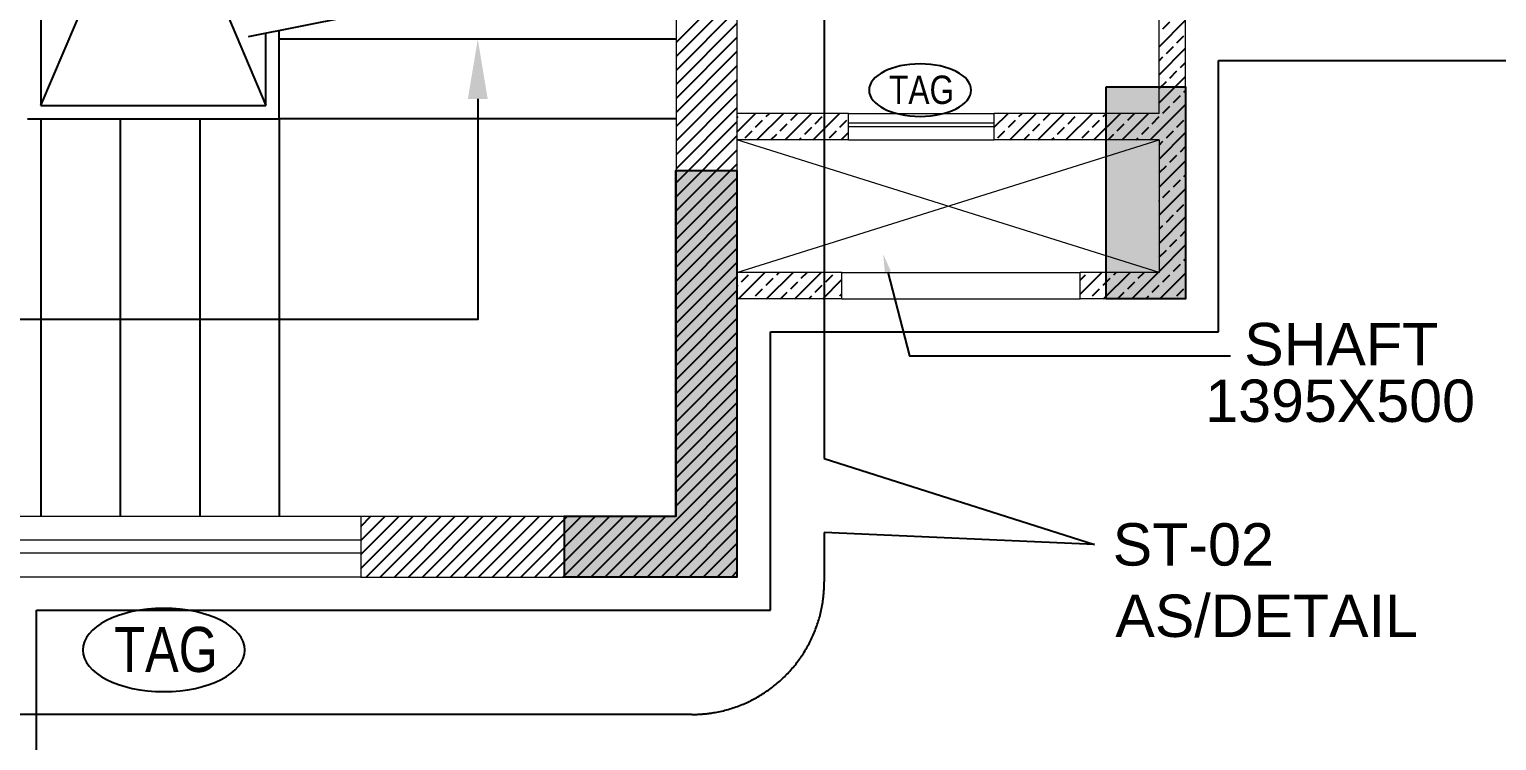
# Model space of a CAD drawing. Header units: millimetres. Extents: x 1255966 to 1543012, y 318612 to 465611.
# Drawn here: x 1385384 to 1390926, y 405966 to 408651 of the extents above; entities that cross this region are included whole.
import ezdxf
from ezdxf.enums import TextEntityAlignment as Align

# ---------------------------------------------------------------- set-up
doc = ezdxf.new("R2010")
doc.units = ezdxf.units.MM
doc.header["$LTSCALE"] = 500
doc.header["$MEASUREMENT"] = 0
doc.linetypes.add('HIDDEN', pattern=[0.375, 0.25, -0.125])
for name, color, linetype, true_color in [('A-TAG', 7, 'Continuous', 0xef00ef), ('PROJECTION', 7, 'HIDDEN', 0xff4000), ('RAILING', 7, 'Continuous', 0xadadad), ('STAIR', 7, 'Continuous', 0x3f4f7f)]:
    doc.layers.add(name, color=color, linetype=linetype, true_color=true_color)
for name, color, linetype in [('AHC-A-FURNITURE', 2, 'Continuous'), ('CUTOUT', 8, 'HIDDEN'), ('TEXT-RM NAME', 6, 'Continuous'), ('TOWER AREA COLUMN.', 6, 'Continuous')]:
    doc.layers.add(name, color=color, linetype=linetype)
for name, color, linetype, lineweight in [('CILL', 8, 'Continuous', 13), ('TILE', 252, 'Continuous', 13), ('TOWER COL HATCH', 253, 'Continuous', 20), ('Wall', 2, 'Continuous', 15), ('WIN', 144, 'Continuous', 15)]:
    doc.layers.add(name, color=color, linetype=linetype, lineweight=lineweight)
doc.styles.get("Standard").update_dxf_attribs({"font": 'arial.ttf'})
pattern_1 = [(45, (920216.684, 1257022.11), (-53.0330086, 53.0330086), []), (45, (920269.72, 1257022.11), (-53.0330086, 53.0330086), [37.5, -18.75])]

msp = doc.modelspace()

# ---------------------------------------------------------------- hatches: boundary and pattern name
at = {"layer": 'AHC-A-FURNITURE', "ltscale": 50, "true_color": 0x5b5b5b}
h = msp.add_hatch(dxfattribs=at)
h.set_pattern_fill('ANSI33', color=251, scale=300)
h.set_pattern_definition(pattern_1)
h.paths.add_polyline_path([(1389750.6, 407633.9), (1389353.1, 407633.9), (1389353.1, 407733.9), (1389650.6, 407733.9), (1389650.6, 408233.9), (1389028.1, 408233.9), (1389028.1, 408333.9), (1389650.6, 408333.9), (1389650.6, 410758.9), (1389375.6, 410758.9), (1389375.6, 410858.9), (1389750.6, 410858.9)])
h = msp.add_hatch(dxfattribs=at)
h.set_pattern_fill('ANSI33', color=251, scale=300)
h.set_pattern_definition(pattern_1)
h.paths.add_polyline_path([(1388478.1, 408233.9), (1388055.6, 408233.9), (1388055.6, 408333.9), (1388478.1, 408333.9)])
h.paths.add_polyline_path([(1388453.1, 407633.9), (1388055.6, 407633.9), (1388055.6, 407733.9), (1388453.1, 407733.9)])
at = {"layer": 'TOWER COL HATCH'}
h = msp.add_hatch(color=253, dxfattribs=at)
h.dxf.hatch_style = 1
h.paths.add_polyline_path([(1389450.6, 408433.9), (1389750.6, 408433.9), (1389750.6, 407633.9), (1389450.6, 407633.9)])
h = msp.add_hatch(color=253, dxfattribs=at)
h.dxf.hatch_style = 1
h.paths.add_polyline_path([(1388055.6, 408118.7), (1388055.6, 406583.7), (1387405.6, 406583.7), (1387405.6, 406813.7), (1387825.6, 406813.7), (1387825.6, 408118.7)])

# ---------------------------------------------------------------- linework, layer by layer
at = {"linetype": 'Continuous', "extrusion": (0, 0, -1)}
for centre, major_axis in [((1388748.3, 408421.7), (193, 0)), ((1385891.8, 406308.3), (306.3, 0))]:
    msp.add_ellipse(centre, major_axis=major_axis, ratio=0.512885, dxfattribs=at)
at = {"layer": 'A-TAG', "linetype": 'HIDDEN', "ltscale": 100}
for p, q in [((1388386.2, 410742.7), (1388386.2, 407031.3)), ((1388386.2, 407031.3), (1389407.3, 406706.2)), ((1388386.2, 406752), (1388386.2, 406565.1)), ((1389407.3, 406706.2), (1388386.2, 406752)), ((1387886.2, 406065.1), (1383898.4, 406065.1))]:
    msp.add_line(p, q, dxfattribs=at)
msp.add_arc((1387886.2, 406565.1), 500, 270, 0, dxfattribs=at)
at = {"layer": 'AHC-A-FURNITURE', "color": 1, "linetype": 'Continuous', "ltscale": 50, "true_color": 0xff0000}
for p, q in [((1387827.6, 408603.4), (1388057.6, 408833.4)), ((1387827.6, 408550.4), (1388057.6, 408780.4)), ((1387827.6, 408497.4), (1388057.6, 408727.4)), ((1387827.6, 408444.3), (1388057.6, 408674.3)), ((1387827.6, 408391.3), (1388057.6, 408621.3)), ((1387827.6, 408338.3), (1388057.6, 408568.3)), ((1387827.6, 408285.2), (1388057.6, 408515.2)), ((1387827.6, 408232.2), (1388057.6, 408462.2)), ((1387827.6, 408179.2), (1388057.6, 408409.2)), ((1387827.6, 408126.1), (1388057.6, 408356.1)), ((1387827.6, 408073.1), (1388057.6, 408303.1)), ((1387827.6, 408020.1), (1388057.6, 408250.1)), ((1387827.6, 407967), (1388057.6, 408197)), ((1387827.6, 407914), (1388057.6, 408144)), ((1387827.6, 407861), (1388057.6, 408091)), ((1387827.6, 407807.9), (1388057.6, 408037.9)), ((1387827.6, 407754.9), (1388057.6, 407984.9)), ((1387827.6, 407701.9), (1388057.6, 407931.9)), ((1387827.6, 407648.8), (1388057.6, 407878.8)), ((1387827.6, 407595.8), (1388057.6, 407825.8)), ((1387827.6, 407542.8), (1388057.6, 407772.8)), ((1387827.6, 407489.7), (1388057.6, 407719.7)), ((1387827.6, 407436.7), (1388057.6, 407666.7)), ((1387827.6, 407383.7), (1388057.6, 407613.7)), ((1387827.6, 407330.6), (1388057.6, 407560.6)), ((1387827.6, 407277.6), (1388057.6, 407507.6)), ((1387827.6, 407224.6), (1388057.6, 407454.6)), ((1387827.6, 407171.5), (1388057.6, 407401.5)), ((1387827.6, 407118.5), (1388057.6, 407348.5)), ((1387827.6, 407065.5), (1388057.6, 407295.5)), ((1387827.6, 407012.4), (1388057.6, 407242.4)), ((1387827.6, 406959.4), (1388057.6, 407189.4)), ((1387827.6, 406906.4), (1388057.6, 407136.4)), ((1387827.6, 406853.3), (1388057.6, 407083.3)), ((1387827.6, 406800.3), (1388057.6, 407030.3)), ((1387827.6, 406747.3), (1388057.6, 406977.3)), ((1387827.6, 406694.2), (1388057.6, 406924.2)), ((1387827.6, 406641.2), (1388057.6, 406871.2)), ((1386635.6, 406775), (1386674.3, 406813.7)), ((1386635.6, 406722), (1386727.3, 406813.7)), ((1386635.6, 406669), (1386780.3, 406813.7)), ((1386635.6, 406615.9), (1386833.4, 406813.7)), ((1386656.4, 406583.7), (1386886.4, 406813.7)), ((1386709.4, 406583.7), (1386939.4, 406813.7)), ((1386762.5, 406583.7), (1386992.5, 406813.7)), ((1386815.5, 406583.7), (1387045.5, 406813.7)), ((1386868.5, 406583.7), (1387098.5, 406813.7)), ((1386921.6, 406583.7), (1387151.6, 406813.7)), ((1386974.6, 406583.7), (1387204.6, 406813.7)), ((1387027.6, 406583.7), (1387257.6, 406813.7)), ((1387080.7, 406583.7), (1387310.7, 406813.7)), ((1387133.7, 406583.7), (1387363.7, 406813.7)), ((1387186.7, 406583.7), (1387416.7, 406813.7)), ((1387239.8, 406583.7), (1387469.8, 406813.7)), ((1387292.8, 406583.7), (1387522.8, 406813.7)), ((1387345.8, 406583.7), (1387575.8, 406813.7)), ((1387398.9, 406583.7), (1387628.9, 406813.7)), ((1387451.9, 406583.7), (1387681.9, 406813.7)), ((1387504.9, 406583.7), (1387734.9, 406813.7)), ((1387558, 406583.7), (1387788, 406813.7)), ((1387827.6, 406588.2), (1388057.6, 406818.2)), ((1387611, 406583.7), (1387827.6, 406800.3)), ((1387876.2, 406583.7), (1388057.6, 406765.1)), ((1387664, 406583.7), (1387827.6, 406747.3)), ((1387929.2, 406583.7), (1388057.6, 406712.1)), ((1387717.1, 406583.7), (1387827.6, 406694.2)), ((1387982.2, 406583.7), (1388057.6, 406659.1)), ((1387770.1, 406583.7), (1387827.6, 406641.2)), ((1387823.1, 406583.7), (1387827.6, 406588.2)), ((1388035.3, 406583.7), (1388057.6, 406606))]:
    msp.add_line(p, q, dxfattribs=at)
at = {"layer": 'CILL'}
for p, q in [((1388453.1, 407733.9), (1389353.1, 407733.9)), ((1388453.1, 407633.9), (1389353.1, 407633.9))]:
    msp.add_line(p, q, dxfattribs=at)
at = {"layer": 'CUTOUT', "ltscale": 100}
for p, q in [((1385427.6, 408363.7), (1386277.6, 410363.7)), ((1385427.6, 410363.7), (1386277.6, 408363.7))]:
    msp.add_line(p, q, dxfattribs=at)
at = {"layer": 'PROJECTION', "linetype": 'ByBlock', "ltscale": 50}
for p, q in [((1389875.6, 407508.9), (1389875.6, 408533.9)), ((1389875.6, 408533.9), (1394690.6, 408533.9)), ((1388182.6, 406458.7), (1388182.6, 407508.9)), ((1388182.6, 407508.9), (1389875.6, 407508.9)), ((1385410.6, 404758.9), (1385410.6, 406458.7)), ((1385410.6, 406458.7), (1388182.6, 406458.7))]:
    msp.add_line(p, q, dxfattribs=at)
at = {"layer": 'RAILING'}
for p, q in [((1385427.6, 410363.7), (1385427.6, 408363.7)), ((1386327.6, 408313.7), (1386327.6, 408645.8)), ((1386277.6, 408363.7), (1386277.6, 408635.8)), ((1385427.6, 408363.7), (1386277.6, 408363.7)), ((1385377.6, 408313.7), (1386327.6, 408313.7))]:
    msp.add_line(p, q, dxfattribs=at)
at = {"layer": 'STAIR', "color": 0}
msp.add_line((1386990.1, 408778.3), (1386210.9, 408622.5), dxfattribs=at)
at = {"layer": 'STAIR'}
for p, q in [((1387827.6, 408613.7), (1386327.6, 408613.7)), ((1385427.6, 408313.7), (1385427.6, 406813.7)), ((1385727.6, 408313.7), (1385727.6, 406813.7)), ((1386027.6, 408313.7), (1386027.6, 406813.7)), ((1387827.6, 408313.7), (1386327.6, 408313.7)), ((1386327.6, 408313.7), (1386327.6, 406813.7))]:
    msp.add_line(p, q, dxfattribs=at)
at = {"layer": 'STAIR', "color": 0}
msp.add_lwpolyline([(1387077.6, 408388.7), (1387077.6, 407556.2), (1384626.6, 407556.2)], dxfattribs=at)
msp.add_solid([(1387040.1, 408388.7), (1387077.6, 408613.7), (1387115.1, 408388.7)], dxfattribs=at)
at = {"layer": 'TEXT-RM NAME'}
msp.add_lwpolyline([(1388626.4, 407734.7), (1388708.2, 407418.6), (1389921, 407418.6)], dxfattribs=at)
msp.add_solid([(1388615.1, 407731.8), (1388608.9, 407802.5), (1388637.7, 407737.6)], dxfattribs=at)
at = {"layer": 'TILE', "linetype": 'HIDDEN', "ltscale": 45}
for p, q in [((1388055.6, 407733.9), (1389650.6, 408233.9)), ((1389650.6, 407733.9), (1388055.6, 408233.9))]:
    msp.add_line(p, q, dxfattribs=at)
at = {"layer": 'TOWER AREA COLUMN.'}
msp.add_lwpolyline([(1389450.6, 408433.9), (1389750.6, 408433.9), (1389750.6, 407633.9), (1389450.6, 407633.9)], close=True, dxfattribs=at)
msp.add_lwpolyline([(1388055.6, 408118.7), (1388055.6, 406583.7), (1387405.6, 406583.7), (1387405.6, 406813.7), (1387825.6, 406813.7), (1387825.6, 408118.7), (1388055.6, 408118.7)], dxfattribs=at)
at = {"layer": 'Wall', "linetype": 'Continuous'}
for p, q in [((1387827.6, 406813.7), (1387827.6, 414618.9)), ((1388057.6, 406583.7), (1388057.6, 414388.9)), ((1386635.6, 406813.7), (1387827.6, 406813.7)), ((1386635.6, 406813.7), (1386635.6, 406583.7)), ((1386635.6, 406583.7), (1387827.6, 406583.7))]:
    msp.add_line(p, q, dxfattribs=at)
at = {"layer": 'Wall'}
for p, q in [((1389750.6, 407633.9), (1389750.6, 410858.9)), ((1389650.6, 408333.9), (1389650.6, 410758.9)), ((1388478.1, 408333.9), (1388055.6, 408333.9)), ((1388478.1, 408233.9), (1388478.1, 408333.9)), ((1389650.6, 408333.9), (1389028.1, 408333.9)), ((1389028.1, 408233.9), (1389028.1, 408333.9)), ((1388478.1, 408233.9), (1388055.6, 408233.9)), ((1389650.6, 408233.9), (1389028.1, 408233.9)), ((1389650.6, 408233.9), (1389650.6, 407733.9)), ((1388453.1, 407733.9), (1388055.6, 407733.9)), ((1388453.1, 407633.9), (1388453.1, 407733.9)), ((1389650.6, 407733.9), (1389353.1, 407733.9)), ((1389353.1, 407633.9), (1389353.1, 407733.9)), ((1388453.1, 407633.9), (1388055.6, 407633.9)), ((1389750.6, 407633.9), (1389353.1, 407633.9))]:
    msp.add_line(p, q, dxfattribs=at)
at = {"layer": 'WIN'}
for p, q in [((1388478.1, 408333.9), (1389028.1, 408333.9)), ((1388478.1, 408233.9), (1389028.1, 408233.9)), ((1385085.6, 406813.7), (1386635.6, 406813.7)), ((1386635.6, 406813.7), (1386635.6, 406583.7)), ((1385085.6, 406724), (1386635.6, 406724)), ((1386635.6, 406724), (1386635.6, 406674)), ((1386635.6, 406674), (1385085.6, 406674)), ((1386635.6, 406583.7), (1385085.6, 406583.7))]:
    msp.add_line(p, q, dxfattribs=at)
at = {"layer": 'WIN', "linetype": 'HIDDEN', "ltscale": 50}
for p, q in [((1388478.1, 408298.9), (1389028.1, 408298.9)), ((1388478.1, 408283.9), (1389028.1, 408283.9))]:
    msp.add_line(p, q, dxfattribs=at)

# ---------------------------------------------------------------- texts
at = {"width": 0.8}
for height, p in [(107.2, (1388753.8, 408423.1)), (170.1, (1385900.5, 406310.5))]:
    msp.add_attdef('TAG', text='', height=height, dxfattribs=at).set_placement(p, align=Align.MIDDLE_CENTER)
at = {"layer": 'TEXT-RM NAME'}
for s, p in [('SHAFT', (1389972.3, 407383.2)), ('1395X500', (1389824.9, 407169.2))]:
    msp.add_text(s, height=160, dxfattribs=at).set_placement(p)
for s, p in [('ST-02', (1389475.6, 406627)), ('AS/DETAIL', (1389485.6, 406357.6))]:
    msp.add_text(s, height=160, rotation=360, dxfattribs=at).set_placement(p)

doc.saveas('drawing.dxf')
